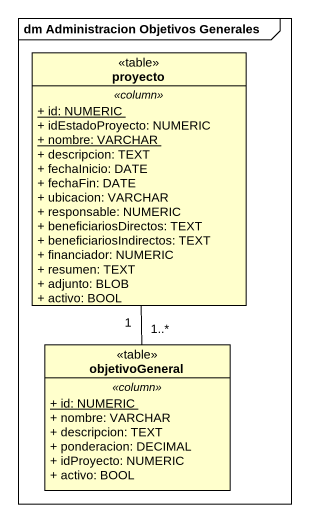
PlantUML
@startuml
mainframe dm Administracion Objetivos Generales
hide circle
hide empty members
skinparam classAttributeIconSize 0
class proyecto <<table>> {
  .. <<column>> ..
  {static} + id: NUMERIC
  + idEstadoProyecto: NUMERIC
  {static} + nombre: VARCHAR
  + descripcion: TEXT
  + fechaInicio: DATE
  + fechaFin: DATE
  + ubicacion: VARCHAR
  + responsable: NUMERIC
  + beneficiariosDirectos: TEXT
  + beneficiariosIndirectos: TEXT
  + financiador: NUMERIC
  + resumen: TEXT
  + adjunto: BLOB
  + activo: BOOL
}
class objetivoGeneral <<table>> {
  .. <<column>> ..
  {static} + id: NUMERIC
  + nombre: VARCHAR
  + descripcion: TEXT
  + ponderacion: DECIMAL
  + idProyecto: NUMERIC
  + activo: BOOL
}
objetivoGeneral "1..*" -up- "1" proyecto
@enduml
